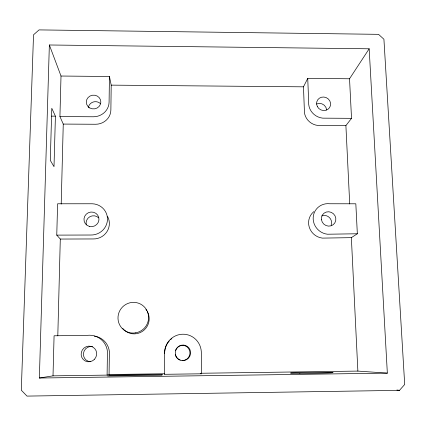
<?xml version="1.0" encoding="UTF-8"?>
<svg xmlns="http://www.w3.org/2000/svg" width="426" height="426" viewBox="0 0 426 426"><rect width="100%" height="100%" fill="white"/><g stroke="black" fill="none" stroke-linecap="round" stroke-linejoin="round"><path stroke-width="0.64" d="M39.357 378.022L387.346 373.139L369.166 48.793L49.357 44.986L39.357 378.022L53.01 375.854L107.096 375.104L109.072 374.529L109.391 351.69A18.398 17.839 -53.7 0 0 94.327 336.114M61.009 76.03L109.439 76.494L109.088 102.128A15.544 14.697 -4.6 0 1 93.305 116.772L59.928 116.559L61.009 76.03L49.357 44.986M107.096 375.104L107.437 351.482A19.032 18.446 -53.4 0 0 87.026 335.374L54.081 335.784L53.01 375.854M109.439 76.494L111.202 85.131L110.872 110.036A15.059 14.271 -4.9 0 1 95.589 124.259L63.256 124.078L59.928 116.559M57.803 335.848L60.295 239.055L56.764 235.115L57.601 203.782L92.245 203.766A16.076 15.581 -18.8 0 1 107.459 219.848A16.076 15.581 -18.8 0 1 90.695 235.019L56.764 235.115M61.2 204.065L63.256 124.078M55.412 116.16L54.006 166.662L50.289 160.357L51.791 108.3L55.412 116.16L51.578 116.138M164.612 374.305L164.59 353.889A18.696 18.371 -79.2 0 1 182.008 334.245A18.696 18.371 -79.2 0 1 201.306 351.727L201.525 373.794L164.612 374.305L164.681 373.762L109.072 374.529M349.533 78.773L351.525 118.332L345.896 125.627L317.982 125.468A14.708 13.861 26.5 0 1 304.356 109.935L303.477 86.829L307.742 78.373L349.533 78.773L369.166 48.793M399.481 390.354L404.7 384.465L383.922 39.251L378.544 34.336L39.07 29.9L33.526 34.804L21.3 390.2L27.008 396.1L399.481 390.354L396.883 389.992M313.84 211.637A15.219 14.622 40.5 0 0 309.313 227.377A15.219 14.622 40.5 0 0 322.407 238.113L351.359 237.649L357.339 233.762L355.827 203.793L329.788 203.756A15.714 15.07 40.2 0 0 313.206 217.207A15.714 15.07 40.2 0 0 327.461 234.225L357.339 233.762M201.051 373.256L357.872 371.089L387.346 373.139M60.295 239.055L93.134 238.949A15.56 15.096 -19.4 0 0 106.921 231.728A15.56 15.096 -19.4 0 0 107.624 216.573M351.525 118.332L322.748 118.151A15.171 14.26 26.4 0 1 308.674 102.149L307.742 78.373M111.202 85.131L303.477 86.829M200.385 373.267L201.525 373.794M345.896 125.627L349.714 203.942M351.359 237.649L357.872 371.089M145.916 309.521A14.953 14.708 -51.9 0 1 146.677 310.549M147.348 311.646A14.953 14.708 -51.9 0 1 142.593 331.247A14.953 14.708 -51.9 0 1 122.81 328.467M182.094 360.518A7.583 7.45 -79.1 0 0 184.916 345.752L183.01 345.385A7.583 7.45 -79.1 0 0 175.48 350.577M180.177 360.156A7.583 7.45 -79.1 0 1 175.235 354.496M164.644 353.431A18.084 17.77 -79 0 1 166.63 344.863M166.901 344.341A18.084 17.77 -79 0 1 169.276 340.976M170.506 339.719A18.084 17.77 -79 0 1 171.859 338.585M90.727 361.706A7.716 7.482 -53.7 0 1 83.469 353.378A7.716 7.482 -53.7 0 1 92.549 346.556M316.609 103.987A6.938 6.534 26.5 0 1 326.614 110.02M321.742 215.897A7.178 6.896 40.4 0 1 329.452 217.595A7.178 6.896 40.4 0 1 331.119 225.263M86.308 224.768A7.343 7.12 -19.3 0 1 98.646 217.819M88.336 107.698A7.104 6.731 -4.8 0 1 93.129 102.038A7.104 6.731 -4.8 0 1 100.531 103.71M162.189 374.486L161.997 375.194L107.608 375.95L110.014 375.21L162.189 374.486M94.226 359.528L92.575 360.774A7.929 7.684 -53.3 0 1 81.174 354.97A7.929 7.684 -53.3 0 1 91.18 346.402L93.022 347.19A7.929 7.684 -53.3 0 1 94.226 359.528M182.509 360.593L180.539 360.22A7.79 7.652 -79.2 0 1 183.446 345.049L185.406 345.427A7.79 7.652 -79.2 0 1 182.509 360.593M135.633 332.85A15.453 15.198 -51.2 0 0 145.218 307.902A15.453 15.198 -51.2 0 0 119.024 312.396A15.453 15.198 -51.2 0 0 135.633 332.85M299.851 373.33A21.199 0.463 -0.6 0 0 332.93 372.659A21.199 0.463 -0.6 0 0 302.582 372.5A21.199 0.463 -0.6 0 0 299.851 373.33M317.375 106.617A7.109 6.683 26.4 0 0 329.538 107.682A7.109 6.683 26.4 0 0 323.893 97.037A7.109 6.683 26.4 0 0 317.375 106.617M321.465 219.725A7.364 7.061 40.2 0 0 333.143 224.742A7.364 7.061 40.2 0 0 331.268 212.361A7.364 7.061 40.2 0 0 321.465 219.725M89.433 226.43A7.535 7.301 -18.8 0 0 98.752 217.404A7.535 7.301 -18.8 0 0 86.228 214.193A7.535 7.301 -18.8 0 0 89.433 226.43M89.779 107.943A7.285 6.891 -4.6 0 0 100.845 102.123A7.285 6.891 -4.6 0 0 90.072 96.01A7.285 6.891 -4.6 0 0 89.779 107.943"/></g></svg>
